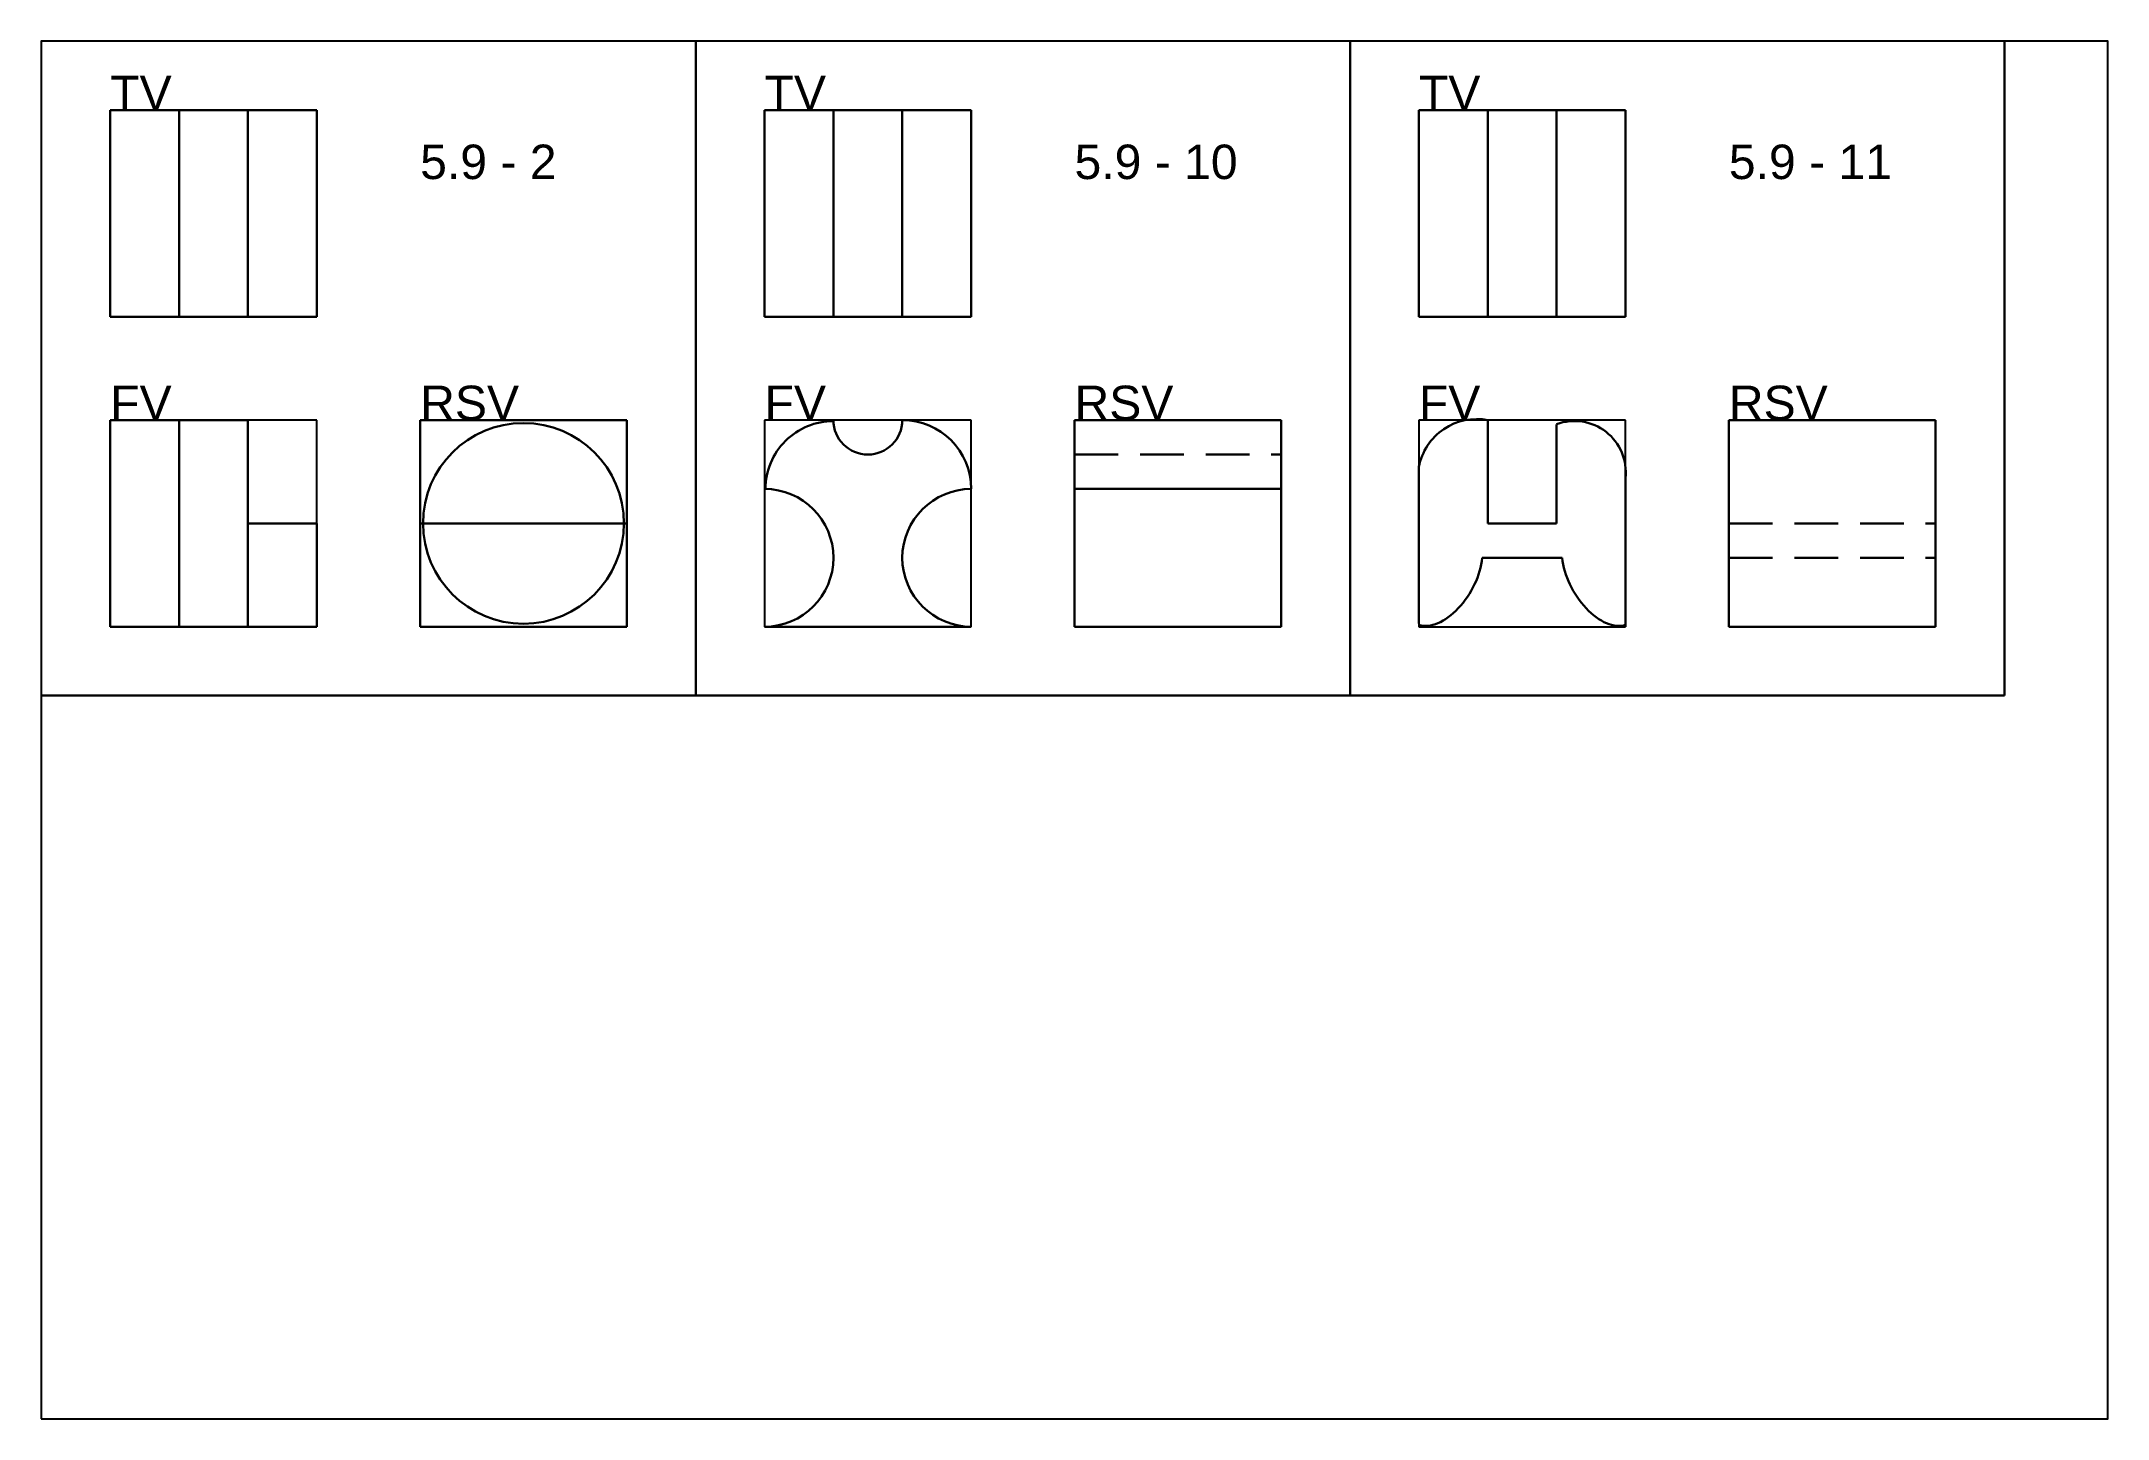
# Model space of a CAD drawing. Header units: millimetres. Extents: x 0 to 600, y 0 to 400.
import ezdxf

# ---------------------------------------------------------------- set-up
doc = ezdxf.new("R2010")
doc.units = ezdxf.units.MM
doc.linetypes.add('DASHED', pattern=[19.05, 12.7, -6.35])
doc.styles.get("Standard").update_dxf_attribs({"font": 'arial.ttf'})

msp = doc.modelspace()

# ---------------------------------------------------------------- linework, layer by layer
at = {"lineweight": 30}
for p, q in [((190, 210), (190, 400)), ((380, 210), (380, 400)), ((570, 210), (570, 400)), ((20, 380), (40, 380)), ((20, 320), (20, 380)), ((20, 380), (60, 380)), ((40, 380), (40, 320)), ((60, 380), (60, 320)), ((80, 380), (60, 380)), ((80, 320), (80, 380)), ((210, 380), (230, 380)), ((210, 320), (210, 380)), ((230, 380), (230, 320)), ((230, 380), (250, 380)), ((250, 380), (250, 320)), ((270, 380), (250, 380)), ((250, 380), (250, 320)), ((270, 320), (270, 380)), ((400, 320), (400, 380)), ((400, 380), (425, 380)), ((420, 380), (420, 320)), ((440, 380), (420, 380)), ((440, 320), (440, 380)), ((450, 380), (440, 380)), ((440, 380), (460, 380)), ((460, 380), (460, 320)), ((40, 320), (20, 320)), ((60, 320), (40, 320)), ((40, 320), (80, 320)), ((230, 320), (210, 320)), ((250, 320), (230, 320)), ((250, 320), (270, 320)), ((460, 320), (400, 320)), ((420, 320), (440, 320)), ((20, 290), (60, 290)), ((20, 230), (20, 290)), ((20, 290), (40, 290)), ((40, 290), (40, 230)), ((60, 260), (60, 290)), ((110, 290), (110, 230)), ((170, 290), (110, 290)), ((170, 230), (170, 290)), ((300, 230), (300, 290)), ((300, 290), (360, 290)), ((360, 290), (360, 270)), ((420.05, 288.69), (420.02, 260)), ((420.05, 288.69), (420.05, 290)), ((439.95, 288.69), (439.98, 260)), ((490, 290), (490, 230)), ((490, 290), (550, 290)), ((550, 230), (550, 290)), ((400, 276.44), (400, 230.97)), ((460, 280), (459.95, 280.01)), ((460, 276.44), (460, 230)), ((300, 270), (360, 270)), ((360, 270), (360, 230)), ((60, 230), (60, 260)), ((60, 260), (80, 260)), ((80, 260), (80, 230)), ((110, 260), (170, 260)), ((420, 260), (440, 260)), ((420, 250), (418.41, 250)), ((420, 250), (439.53, 250)), ((439.53, 250), (420, 250)), ((420, 250), (439.53, 250)), ((420.47, 250), (440, 250)), ((440, 250), (420.47, 250)), ((440, 250), (420.47, 250)), ((440, 250), (441.59, 250)), ((80, 230), (20, 230)), ((40, 230), (60, 230)), ((110, 230), (170, 230)), ((210, 230), (270, 230)), ((360, 230), (300, 230)), ((490, 230), (550, 230)), ((0, 210), (190, 210)), ((190, 210), (380, 210)), ((380, 210), (570, 210))]:
    msp.add_line(p, q, dxfattribs=at)
at = {"color": 40, "true_color": 0xf8d731}
for p, q in [((20, 380), (20, 320)), ((80, 380), (20, 380)), ((80, 320), (80, 380)), ((210, 380), (210, 320)), ((270, 380), (210, 380)), ((270, 320), (270, 380)), ((400, 380), (400, 320)), ((460, 380), (400, 380)), ((460, 320), (460, 380)), ((20, 320), (80, 320)), ((210, 320), (270, 320)), ((400, 320), (460, 320)), ((20, 290), (20, 230)), ((80, 290), (20, 290)), ((80, 230), (80, 290)), ((110, 290), (110, 230)), ((170, 290), (110, 290)), ((170, 230), (170, 290)), ((210, 290), (210, 230)), ((270, 290), (210, 290)), ((270, 230), (270, 290)), ((300, 290), (300, 230)), ((360, 290), (300, 290)), ((360, 230), (360, 290)), ((400, 290), (400, 230)), ((460, 290), (400, 290)), ((460, 230), (460, 290)), ((490, 290), (490, 230)), ((550, 290), (490, 290)), ((550, 230), (550, 290)), ((20, 230), (80, 230)), ((110, 230), (170, 230)), ((210, 230), (270, 230)), ((300, 230), (360, 230)), ((400, 230), (460, 230)), ((490, 230), (550, 230))]:
    msp.add_line(p, q, dxfattribs=at)
at = {"color": 1, "linetype": 'DASHED', "lineweight": 30}
for p, q in [((300, 280), (360, 280)), ((490, 260), (550, 260)), ((490, 250), (550, 250))]:
    msp.add_line(p, q, dxfattribs=at)
msp.add_lwpolyline([(0, 0), (600, 0), (600, 400), (0, 400)], close=True)
at = {"lineweight": 30}
msp.add_circle((140, 260), 29.15, dxfattribs=at)
for centre, radius, start, end in [((230, 270), 19.72, 89.98877, 180.00561), ((240, 290), 10, 180, 0), ((250, 270), 20, 0, 90), ((416.81, 273.19), 17.12, 79.06888, 169.06888), ((445.17, 274.81), 14.92, 353.72279, 110.28166), ((210, 250), 20, 270, 90), ((270, 250), 20, 90, 270)]:
    msp.add_arc(centre, radius, start, end, dxfattribs=at)
msp.add_ellipse((407.03, 245), major_axis=(-8.1, -14.03), ratio=0.57735, start_param=0.124465, end_param=2.237436, dxfattribs=at)
at = {"lineweight": 30, "extrusion": (0, 0, -1)}
msp.add_ellipse((452.97, 245), major_axis=(8.1, -14.03), ratio=0.57735, start_param=0.124465, end_param=2.237436, dxfattribs=at)

# ---------------------------------------------------------------- texts
at = {"lineweight": 30}
for s, p in [('TV', (20, 380)), ('TV', (210, 380)), ('TV', (400, 380)), ('FV', (20, 290)), ('RSV', (110, 290)), ('FV', (210, 290)), ('RSV', (300, 290)), ('FV', (400, 290)), ('RSV', (490, 290))]:
    msp.add_text(s, height=10, dxfattribs=at).set_placement(p)
at = {"color": 242, "lineweight": 30, "true_color": 0xcd2027}
for s, p in [('5.9 - 2', (110, 360)), ('5.9 - 10', (300, 360)), ('5.9 - 11', (490, 360))]:
    msp.add_text(s, height=10, dxfattribs=at).set_placement(p)

doc.saveas('drawing.dxf')
